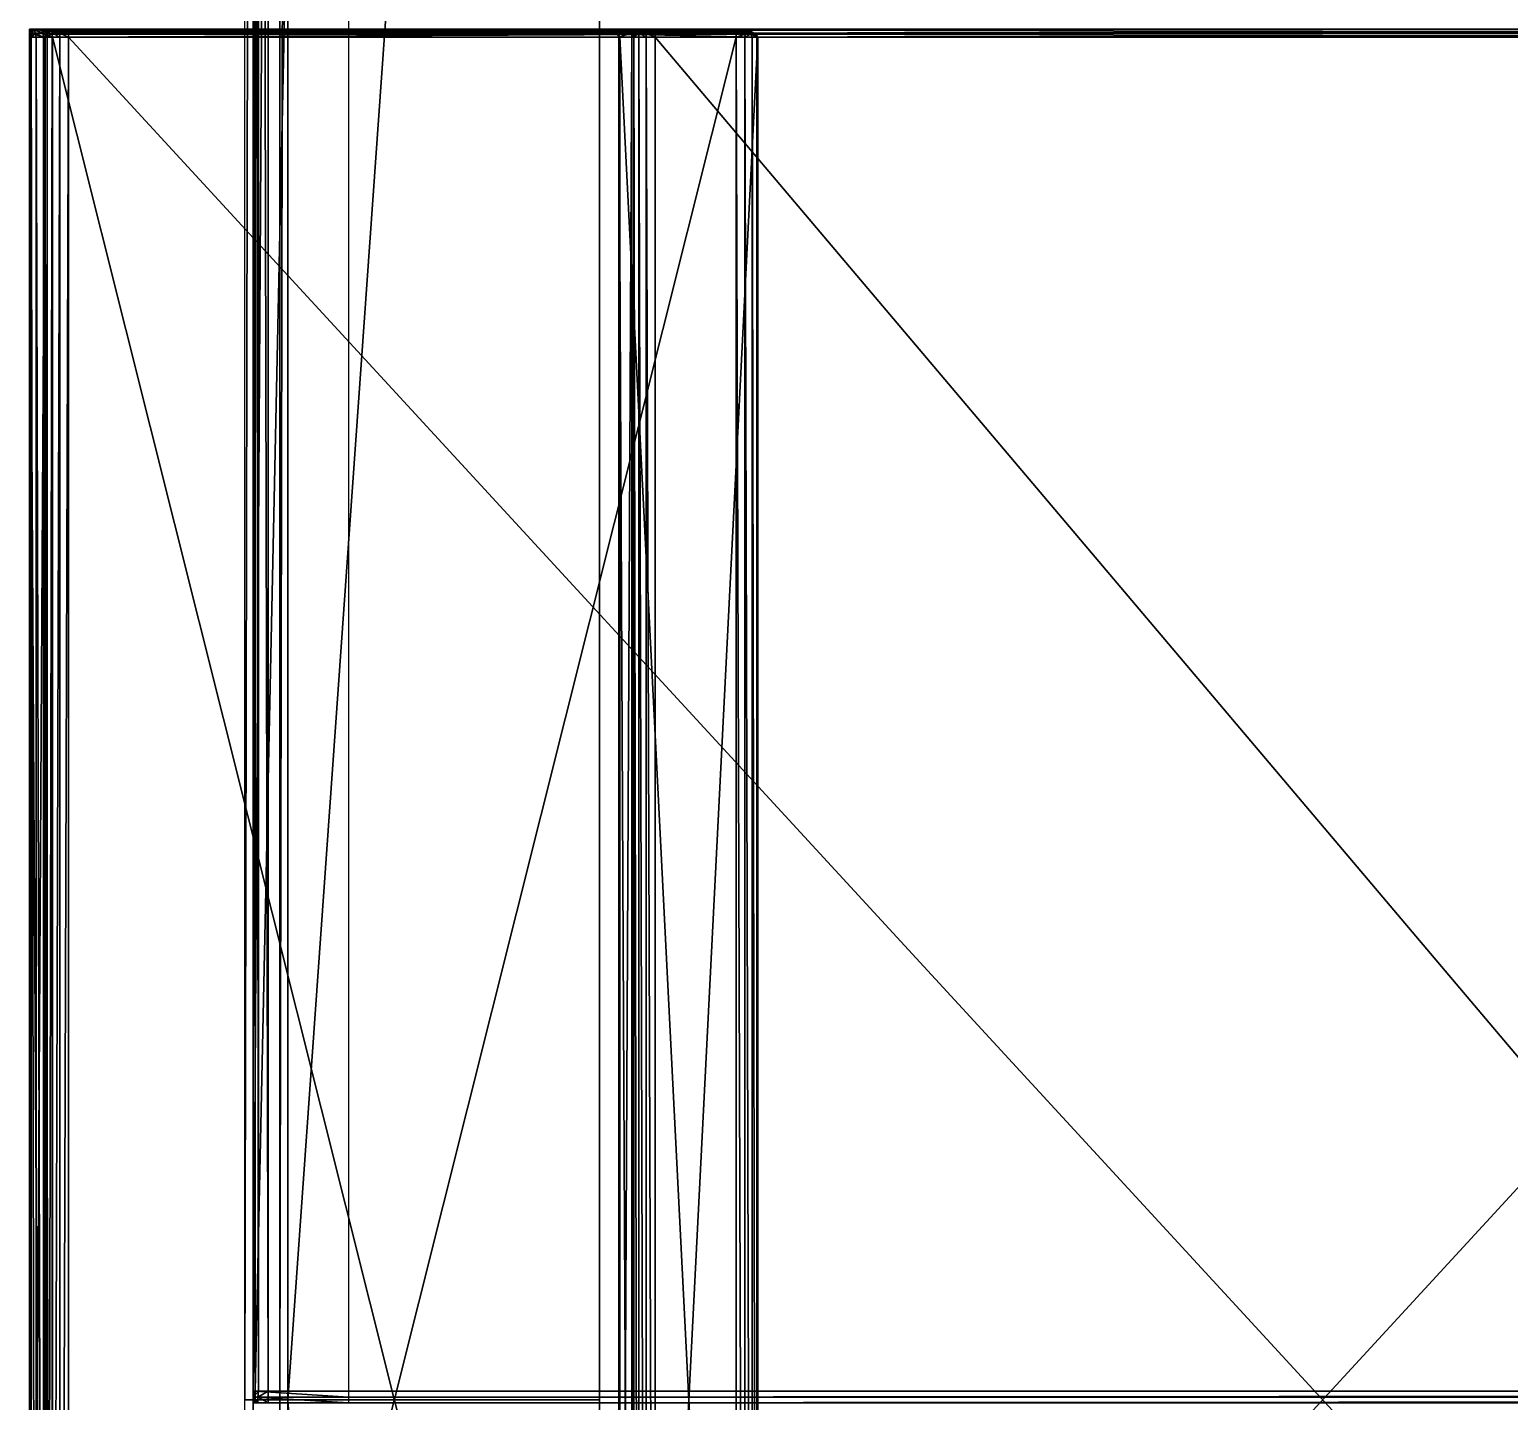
# Model space of a CAD drawing. Extents: x -683 to 86, y -225 to -3.
# Drawn here: x -505.29 to -471.19, y -114.2 to -82.57 of the extents above; entities that cross this region are included whole.
import ezdxf

# ---------------------------------------------------------------- set-up
doc = ezdxf.new("R2010")
doc.units = 0
doc.header["$MEASUREMENT"] = 0
doc.layers.get('0').update_dxf_attribs({"linetype": 'CONTINUOUS'})

msp = doc.modelspace()

# ---------------------------------------------------------------- linework, layer by layer
for points in [[(-500.143, -14.291, 97.08), (-500.332, -114.17, 98.553), (-500.332, -12.72, 98.553)], [(-500.14, -113.967, 98.476), (-500.138, -12.929, 98.477), (-500.093, -12.923, 98.379)], [(-500.14, -113.967, 98.476), (-500.093, -12.923, 98.379), (-500.093, -113.967, 98.379)], [(-500.022, -113.967, 98.567), (-500.138, -12.929, 98.477), (-500.14, -113.967, 98.476)], [(-500.022, -113.967, 98.567), (-500.028, -12.945, 98.569), (-500.138, -12.929, 98.477)], [(-500.093, -113.967, 98.379), (-500.093, -12.923, 98.379), (-497.948, -12.923, 96.812)], [(-500.093, -113.967, 98.379), (-497.948, -12.923, 96.812), (-497.948, -113.967, 96.812)], [(-499.793, -113.967, 98.63), (-499.793, -12.966, 98.63), (-500.028, -12.945, 98.569)], [(-499.793, -113.967, 98.63), (-500.028, -12.945, 98.569), (-500.022, -113.967, 98.567)], [(-499.531, -114.17, 92.288), (-499.343, -12.72, 90.815), (-499.343, -114.17, 90.815)], [(-492.161, -114.17, 34.584), (-492.161, -12.72, 34.584), (-492.161, -12.72, 34.584)], [(-492.161, -114.17, 34.584), (-492.161, -12.72, 34.584), (-492.161, -114.17, 34.584)], [(-500.143, -14.291, 97.08), (-500.143, -114.17, 97.08), (-500.332, -114.17, 98.553)], [(-505.295, -82.658, 15.657), (-505.245, -82.658, 15.734), (-505.256, -82.566, 15.741)], [(-505.295, -82.658, 15.657), (-505.256, -82.566, 15.741), (-505.295, -82.566, 15.657)], [(-505.295, -82.658, 15.657), (-505.245, -82.658, 15.734), (-505.256, -82.566, 15.741)], [(-505.295, -82.658, 15.657), (-505.256, -82.566, 15.741), (-505.295, -82.566, 15.657)], [(-505.295, -82.566, 15.657), (-504.933, -82.566, 9.454), (-504.933, -82.658, 9.454)], [(-505.295, -82.566, 15.657), (-504.933, -82.658, 9.454), (-505.295, -82.658, 15.657)], [(-504.933, -82.658, 9.454), (-505.295, -82.658, 15.657), (-505.295, -82.566, 15.657)], [(-504.933, -82.658, 9.454), (-505.295, -82.566, 15.657), (-504.933, -82.566, 9.454)], [(-505.295, -82.751, 15.657), (-505.258, -82.751, 15.723), (-505.245, -82.658, 15.734)], [(-505.295, -82.751, 15.657), (-505.245, -82.658, 15.734), (-505.295, -82.658, 15.657)], [(-505.295, -82.751, 15.657), (-505.258, -82.751, 15.723), (-505.245, -82.658, 15.734)], [(-505.295, -82.751, 15.657), (-505.245, -82.658, 15.734), (-505.295, -82.658, 15.657)], [(-505.295, -82.658, 15.657), (-504.933, -82.658, 9.454), (-504.933, -82.751, 9.454)], [(-505.295, -82.658, 15.657), (-504.933, -82.751, 9.454), (-505.295, -82.751, 15.657)], [(-504.933, -82.751, 9.454), (-505.295, -82.751, 15.657), (-505.295, -82.658, 15.657)], [(-504.933, -82.751, 9.454), (-505.295, -82.658, 15.657), (-504.933, -82.658, 9.454)], [(-505.295, -82.751, 15.657), (-504.933, -82.751, 9.454), (-504.933, -145.589, 9.454)], [(-505.295, -82.751, 15.657), (-505.295, -145.589, 15.657), (-505.258, -145.589, 15.723)], [(-505.295, -82.751, 15.657), (-505.258, -145.589, 15.723), (-505.258, -82.751, 15.723)], [(-505.258, -145.589, 15.723), (-505.258, -82.751, 15.723), (-505.295, -82.751, 15.657)], [(-505.258, -145.589, 15.723), (-505.295, -82.751, 15.657), (-505.295, -145.589, 15.657)], [(-505.258, -82.751, 15.723), (-505.155, -82.661, 15.796), (-505.245, -82.658, 15.734)], [(-505.258, -82.751, 15.723), (-505.155, -82.661, 15.796), (-505.245, -82.658, 15.734)], [(-505.258, -82.751, 15.723), (-505.145, -82.751, 15.779), (-505.155, -82.661, 15.796)], [(-505.258, -82.751, 15.723), (-505.145, -82.751, 15.779), (-505.155, -82.661, 15.796)], [(-505.258, -82.751, 15.723), (-505.258, -145.589, 15.723), (-505.145, -145.589, 15.779)], [(-505.258, -82.751, 15.723), (-505.145, -145.589, 15.779), (-505.145, -82.751, 15.779)], [(-505.145, -145.589, 15.779), (-505.145, -82.751, 15.779), (-505.258, -82.751, 15.723)], [(-505.145, -145.589, 15.779), (-505.258, -82.751, 15.723), (-505.258, -145.589, 15.723)], [(-505.245, -82.658, 15.734), (-505.188, -82.566, 15.83), (-505.256, -82.566, 15.741)], [(-505.245, -82.658, 15.734), (-505.188, -82.566, 15.83), (-505.256, -82.566, 15.741)], [(-505.245, -82.658, 15.734), (-505.155, -82.661, 15.796), (-505.188, -82.566, 15.83)], [(-505.245, -82.658, 15.734), (-505.155, -82.661, 15.796), (-505.188, -82.566, 15.83)], [(-504.983, -82.669, 15.83), (-504.989, -82.602, 15.864), (-505.188, -82.566, 15.83)], [(-504.983, -82.669, 15.83), (-505.188, -82.566, 15.83), (-505.155, -82.661, 15.796)], [(-504.989, -82.566, 15.927), (-505.188, -82.566, 15.83), (-504.989, -82.602, 15.864)], [(-504.983, -82.669, 15.83), (-504.989, -82.602, 15.864), (-505.188, -82.566, 15.83)], [(-504.983, -82.669, 15.83), (-505.188, -82.566, 15.83), (-505.155, -82.661, 15.796)], [(-504.989, -82.566, 15.927), (-505.188, -82.566, 15.83), (-504.989, -82.602, 15.864)], [(-504.973, -82.751, 15.817), (-504.983, -82.669, 15.83), (-505.155, -82.661, 15.796)], [(-504.973, -82.751, 15.817), (-505.155, -82.661, 15.796), (-505.145, -82.751, 15.779)], [(-504.973, -82.751, 15.817), (-504.983, -82.669, 15.83), (-505.155, -82.661, 15.796)], [(-504.973, -82.751, 15.817), (-505.155, -82.661, 15.796), (-505.145, -82.751, 15.779)], [(-505.145, -82.751, 15.779), (-505.145, -145.589, 15.779), (-504.973, -145.589, 15.817)], [(-505.145, -82.751, 15.779), (-504.973, -145.589, 15.817), (-504.973, -82.751, 15.817)], [(-504.973, -145.589, 15.817), (-504.973, -82.751, 15.817), (-505.145, -82.751, 15.779)], [(-504.973, -145.589, 15.817), (-505.145, -82.751, 15.779), (-505.145, -145.589, 15.779)], [(-504.779, -82.566, 16.004), (-504.989, -82.566, 15.927), (-504.776, -82.58, 15.937)], [(-504.776, -82.58, 15.937), (-504.989, -82.566, 15.927), (-504.989, -82.602, 15.864)], [(-504.779, -82.566, 16.004), (-504.989, -82.566, 15.927), (-504.776, -82.58, 15.937)], [(-504.776, -82.58, 15.937), (-504.989, -82.566, 15.927), (-504.989, -82.602, 15.864)], [(-504.776, -82.58, 15.937), (-504.989, -82.602, 15.864), (-504.774, -82.62, 15.881)], [(-504.776, -82.58, 15.937), (-504.989, -82.602, 15.864), (-504.774, -82.62, 15.881)], [(-504.771, -82.68, 15.844), (-504.774, -82.62, 15.881), (-504.989, -82.602, 15.864)], [(-504.771, -82.68, 15.844), (-504.989, -82.602, 15.864), (-504.983, -82.669, 15.83)], [(-504.771, -82.68, 15.844), (-504.774, -82.62, 15.881), (-504.989, -82.602, 15.864)], [(-504.771, -82.68, 15.844), (-504.989, -82.602, 15.864), (-504.983, -82.669, 15.83)], [(-504.768, -82.751, 15.83), (-504.771, -82.68, 15.844), (-504.983, -82.669, 15.83)], [(-504.768, -82.751, 15.83), (-504.983, -82.669, 15.83), (-504.973, -82.751, 15.817)], [(-504.768, -82.751, 15.83), (-504.771, -82.68, 15.844), (-504.983, -82.669, 15.83)], [(-504.768, -82.751, 15.83), (-504.983, -82.669, 15.83), (-504.973, -82.751, 15.817)], [(-504.973, -82.751, 15.817), (-504.973, -145.589, 15.817), (-504.768, -145.589, 15.83)], [(-504.973, -82.751, 15.817), (-504.768, -145.589, 15.83), (-504.768, -82.751, 15.83)], [(-504.768, -145.589, 15.83), (-504.768, -82.751, 15.83), (-504.973, -82.751, 15.817)], [(-504.768, -145.589, 15.83), (-504.973, -82.751, 15.817), (-504.973, -145.589, 15.817)], [(-504.933, -82.658, 9.454), (-504.933, -82.566, 9.454), (-504.885, -82.566, 9.382)], [(-504.933, -82.658, 9.454), (-504.885, -82.566, 9.382), (-504.885, -82.658, 9.382)], [(-504.933, -82.658, 9.454), (-504.933, -82.566, 9.454), (-504.885, -82.566, 9.382)], [(-504.933, -82.658, 9.454), (-504.885, -82.566, 9.382), (-504.885, -82.658, 9.382)], [(-504.933, -82.751, 9.454), (-504.933, -82.658, 9.454), (-504.885, -82.658, 9.382)], [(-504.933, -82.751, 9.454), (-504.885, -82.658, 9.382), (-504.889, -82.751, 9.385)], [(-504.933, -82.751, 9.454), (-504.933, -82.658, 9.454), (-504.885, -82.658, 9.382)], [(-504.933, -82.751, 9.454), (-504.885, -82.658, 9.382), (-504.889, -82.751, 9.385)], [(-504.933, -145.589, 9.454), (-504.933, -82.751, 9.454), (-504.889, -82.751, 9.385)], [(-504.933, -145.589, 9.454), (-504.889, -82.751, 9.385), (-504.889, -145.589, 9.385)], [(-504.889, -82.751, 9.385), (-504.889, -145.589, 9.385), (-504.933, -145.589, 9.454)], [(-504.889, -82.751, 9.385), (-504.933, -145.589, 9.454), (-504.933, -82.751, 9.454)], [(-504.889, -82.751, 9.385), (-504.885, -82.658, 9.382), (-504.772, -82.658, 9.322)], [(-504.889, -82.751, 9.385), (-504.772, -82.658, 9.322), (-504.772, -82.751, 9.322)], [(-504.889, -82.751, 9.385), (-504.885, -82.658, 9.382), (-504.772, -82.658, 9.322)], [(-504.889, -82.751, 9.385), (-504.772, -82.658, 9.322), (-504.772, -82.751, 9.322)], [(-504.889, -145.589, 9.385), (-504.889, -82.751, 9.385), (-504.772, -82.751, 9.322)], [(-504.889, -145.589, 9.385), (-504.772, -82.751, 9.322), (-504.772, -145.589, 9.322)], [(-504.772, -82.751, 9.322), (-504.772, -145.589, 9.322), (-504.889, -145.589, 9.385)], [(-504.772, -82.751, 9.322), (-504.889, -145.589, 9.385), (-504.889, -82.751, 9.385)], [(-504.885, -82.658, 9.382), (-504.885, -82.566, 9.382), (-504.772, -82.566, 9.322)], [(-504.885, -82.658, 9.382), (-504.772, -82.566, 9.322), (-504.772, -82.658, 9.322)], [(-504.885, -82.658, 9.382), (-504.885, -82.566, 9.382), (-504.772, -82.566, 9.322)], [(-504.885, -82.658, 9.382), (-504.772, -82.566, 9.322), (-504.772, -82.658, 9.322)], [(-489.047, -82.566, 16.004), (-504.779, -82.566, 16.004), (-504.776, -82.58, 15.937)], [(-504.776, -82.58, 15.937), (-489.047, -82.566, 16.004), (-504.779, -82.566, 16.004)], [(-489.047, -82.566, 16.004), (-504.776, -82.58, 15.937), (-489.033, -82.58, 15.938)], [(-504.776, -82.58, 15.937), (-489.033, -82.58, 15.938), (-489.047, -82.566, 16.004)], [(-489.033, -82.58, 15.938), (-504.776, -82.58, 15.937), (-504.774, -82.62, 15.881)], [(-504.774, -82.62, 15.881), (-489.033, -82.58, 15.938), (-504.776, -82.58, 15.937)], [(-489.033, -82.58, 15.938), (-504.774, -82.62, 15.881), (-489.021, -82.62, 15.881)], [(-504.774, -82.62, 15.881), (-489.021, -82.62, 15.881), (-489.033, -82.58, 15.938)], [(-489.021, -82.62, 15.881), (-504.774, -82.62, 15.881), (-504.771, -82.68, 15.844)], [(-504.771, -82.68, 15.844), (-489.021, -82.62, 15.881), (-504.774, -82.62, 15.881)], [(-504.608, -82.658, 9.275), (-504.772, -82.658, 9.322), (-504.772, -82.566, 9.322)], [(-504.608, -82.658, 9.275), (-504.772, -82.566, 9.322), (-504.608, -82.566, 9.275)], [(-504.608, -82.658, 9.275), (-504.772, -82.658, 9.322), (-504.772, -82.566, 9.322)], [(-504.608, -82.658, 9.275), (-504.772, -82.566, 9.322), (-504.608, -82.566, 9.275)], [(-504.599, -82.751, 9.273), (-504.772, -82.751, 9.322), (-504.772, -82.658, 9.322)], [(-504.599, -82.751, 9.273), (-504.772, -82.658, 9.322), (-504.608, -82.658, 9.275)], [(-504.599, -82.751, 9.273), (-504.772, -82.751, 9.322), (-504.772, -82.658, 9.322)], [(-504.599, -82.751, 9.273), (-504.772, -82.658, 9.322), (-504.608, -82.658, 9.275)], [(-504.772, -145.589, 9.322), (-504.772, -82.751, 9.322), (-504.599, -82.751, 9.273)], [(-504.772, -145.589, 9.322), (-504.599, -82.751, 9.273), (-504.599, -145.589, 9.273)], [(-504.599, -82.751, 9.273), (-504.599, -145.589, 9.273), (-504.772, -145.589, 9.322)], [(-504.599, -82.751, 9.273), (-504.772, -145.589, 9.322), (-504.772, -82.751, 9.322)], [(-489.021, -82.62, 15.881), (-504.771, -82.68, 15.844), (-489.013, -82.68, 15.844)], [(-504.771, -82.68, 15.844), (-489.013, -82.68, 15.844), (-489.021, -82.62, 15.881)], [(-489.013, -82.68, 15.844), (-504.771, -82.68, 15.844), (-504.768, -82.751, 15.83)], [(-504.768, -82.751, 15.83), (-489.013, -82.68, 15.844), (-504.771, -82.68, 15.844)], [(-489.013, -82.68, 15.844), (-504.768, -82.751, 15.83), (-489.01, -82.751, 15.83)], [(-504.768, -82.751, 15.83), (-489.01, -82.751, 15.83), (-489.013, -82.68, 15.844)], [(-504.768, -82.751, 15.83), (-504.768, -145.589, 15.83), (-489.01, -145.589, 15.83)], [(-504.768, -82.751, 15.83), (-489.01, -145.589, 15.83), (-489.01, -82.751, 15.83)], [(-504.396, -82.658, 9.247), (-504.608, -82.658, 9.275), (-504.608, -82.566, 9.275)], [(-504.396, -82.658, 9.247), (-504.608, -82.566, 9.275), (-504.396, -82.566, 9.247)], [(-504.396, -82.658, 9.247), (-504.608, -82.658, 9.275), (-504.608, -82.566, 9.275)], [(-504.396, -82.658, 9.247), (-504.608, -82.566, 9.275), (-504.396, -82.566, 9.247)], [(-504.396, -82.751, 9.247), (-504.599, -82.751, 9.273), (-504.608, -82.658, 9.275)], [(-504.396, -82.751, 9.247), (-504.608, -82.658, 9.275), (-504.396, -82.658, 9.247)], [(-504.396, -82.751, 9.247), (-504.599, -82.751, 9.273), (-504.608, -82.658, 9.275)], [(-504.396, -82.751, 9.247), (-504.608, -82.658, 9.275), (-504.396, -82.658, 9.247)], [(-504.599, -145.589, 9.273), (-504.599, -82.751, 9.273), (-504.396, -82.751, 9.247)], [(-504.599, -145.589, 9.273), (-504.396, -82.751, 9.247), (-504.396, -145.589, 9.247)], [(-504.396, -82.751, 9.247), (-504.396, -145.589, 9.247), (-504.599, -145.589, 9.273)], [(-504.396, -82.751, 9.247), (-504.599, -145.589, 9.273), (-504.599, -82.751, 9.273)], [(-504.396, -82.566, 9.247), (-446.588, -82.566, 5.55), (-446.588, -82.658, 5.55)], [(-504.396, -82.566, 9.247), (-446.588, -82.658, 5.55), (-504.396, -82.658, 9.247)], [(-446.588, -82.658, 5.55), (-504.396, -82.658, 9.247), (-504.396, -82.566, 9.247)], [(-446.588, -82.658, 5.55), (-504.396, -82.566, 9.247), (-446.588, -82.566, 5.55)], [(-504.396, -82.658, 9.247), (-446.588, -82.658, 5.55), (-446.588, -82.751, 5.55)], [(-504.396, -82.658, 9.247), (-446.588, -82.751, 5.55), (-504.396, -82.751, 9.247)], [(-446.588, -82.751, 5.55), (-504.396, -82.751, 9.247), (-504.396, -82.658, 9.247)], [(-446.588, -82.751, 5.55), (-504.396, -82.658, 9.247), (-446.588, -82.658, 5.55)], [(-504.396, -82.751, 9.247), (-446.588, -82.751, 5.55), (-446.588, -145.589, 5.55)], [(-504.396, -82.751, 9.247), (-446.588, -145.589, 5.55), (-504.396, -145.589, 9.247)], [(-504.396, -145.589, 9.247), (-504.396, -82.751, 9.247), (-446.588, -82.751, 5.55)], [(-504.396, -145.589, 9.247), (-446.588, -82.751, 5.55), (-446.588, -145.589, 5.55)], [(-492.228, -82.566, 31.402), (-492.023, -82.58, 31.402), (-492.022, -82.566, 31.478)], [(-492.228, -82.566, 31.402), (-492.023, -82.58, 31.402), (-492.022, -82.566, 31.478)], [(-488.841, -82.58, 16.004), (-492.023, -82.58, 31.402), (-492.228, -82.566, 31.402)], [(-488.841, -82.58, 16.004), (-492.228, -82.566, 31.402), (-489.047, -82.566, 16.004)], [(-488.841, -82.58, 16.004), (-492.023, -82.58, 31.402), (-492.228, -82.566, 31.402)], [(-488.841, -82.58, 16.004), (-492.228, -82.566, 31.402), (-489.047, -82.566, 16.004)], [(-492.023, -82.58, 31.402), (-491.851, -82.602, 31.483), (-492.022, -82.566, 31.478)], [(-492.023, -82.58, 31.402), (-491.851, -82.602, 31.483), (-492.022, -82.566, 31.478)], [(-492.023, -82.58, 31.402), (-491.848, -82.62, 31.401), (-491.851, -82.602, 31.483)], [(-492.023, -82.58, 31.402), (-491.848, -82.62, 31.401), (-491.851, -82.602, 31.483)], [(-488.667, -82.62, 16.004), (-491.848, -82.62, 31.401), (-492.023, -82.58, 31.402)], [(-488.667, -82.62, 16.004), (-492.023, -82.58, 31.402), (-488.841, -82.58, 16.004)], [(-488.667, -82.62, 16.004), (-491.848, -82.62, 31.401), (-492.023, -82.58, 31.402)], [(-488.667, -82.62, 16.004), (-492.023, -82.58, 31.402), (-488.841, -82.58, 16.004)], [(-492.022, -82.566, 31.478), (-491.851, -82.602, 31.483), (-491.831, -82.566, 31.571)], [(-492.022, -82.566, 31.478), (-491.851, -82.602, 31.483), (-491.831, -82.566, 31.571)], [(-491.757, -82.669, 31.484), (-491.831, -82.566, 31.571), (-491.851, -82.602, 31.483)], [(-491.757, -82.669, 31.484), (-491.831, -82.566, 31.571), (-491.851, -82.602, 31.483)], [(-491.731, -82.68, 31.399), (-491.757, -82.669, 31.484), (-491.851, -82.602, 31.483)], [(-491.731, -82.68, 31.399), (-491.851, -82.602, 31.483), (-491.848, -82.62, 31.401)], [(-491.731, -82.68, 31.399), (-491.757, -82.669, 31.484), (-491.851, -82.602, 31.483)], [(-491.731, -82.68, 31.399), (-491.851, -82.602, 31.483), (-491.848, -82.62, 31.401)], [(-488.55, -82.68, 16.004), (-491.731, -82.68, 31.399), (-491.848, -82.62, 31.401)], [(-488.55, -82.68, 16.004), (-491.848, -82.62, 31.401), (-488.667, -82.62, 16.004)], [(-488.55, -82.68, 16.004), (-491.731, -82.68, 31.399), (-491.848, -82.62, 31.401)], [(-488.55, -82.68, 16.004), (-491.848, -82.62, 31.401), (-488.667, -82.62, 16.004)], [(-491.757, -82.669, 31.484), (-491.755, -82.661, 31.57), (-491.831, -82.566, 31.571)], [(-491.738, -82.658, 31.656), (-491.758, -82.566, 31.658), (-491.831, -82.566, 31.571)], [(-491.738, -82.658, 31.656), (-491.831, -82.566, 31.571), (-491.755, -82.661, 31.57)], [(-491.757, -82.669, 31.484), (-491.755, -82.661, 31.57), (-491.831, -82.566, 31.571)], [(-491.738, -82.658, 31.656), (-491.758, -82.566, 31.658), (-491.831, -82.566, 31.571)], [(-491.738, -82.658, 31.656), (-491.831, -82.566, 31.571), (-491.755, -82.661, 31.57)], [(-491.712, -82.658, 31.742), (-491.712, -82.566, 31.742), (-491.758, -82.566, 31.658)], [(-491.712, -82.658, 31.742), (-491.758, -82.566, 31.658), (-491.738, -82.658, 31.656)], [(-491.712, -82.658, 31.742), (-491.712, -82.566, 31.742), (-491.758, -82.566, 31.658)], [(-491.712, -82.658, 31.742), (-491.758, -82.566, 31.658), (-491.738, -82.658, 31.656)], [(-491.702, -82.751, 31.475), (-491.755, -82.661, 31.57), (-491.757, -82.669, 31.484)], [(-491.702, -82.751, 31.475), (-491.755, -82.661, 31.57), (-491.757, -82.669, 31.484)], [(-491.689, -82.751, 31.395), (-491.702, -82.751, 31.475), (-491.757, -82.669, 31.484)], [(-491.689, -82.751, 31.395), (-491.757, -82.669, 31.484), (-491.731, -82.68, 31.399)], [(-491.689, -82.751, 31.395), (-491.702, -82.751, 31.475), (-491.757, -82.669, 31.484)], [(-491.689, -82.751, 31.395), (-491.757, -82.669, 31.484), (-491.731, -82.68, 31.399)], [(-491.714, -82.751, 31.663), (-491.738, -82.658, 31.656), (-491.755, -82.661, 31.57)], [(-491.714, -82.751, 31.663), (-491.738, -82.658, 31.656), (-491.755, -82.661, 31.57)], [(-491.702, -82.751, 31.475), (-491.711, -82.751, 31.569), (-491.755, -82.661, 31.57)], [(-491.714, -82.751, 31.663), (-491.755, -82.661, 31.57), (-491.711, -82.751, 31.569)], [(-491.702, -82.751, 31.475), (-491.711, -82.751, 31.569), (-491.755, -82.661, 31.57)], [(-491.714, -82.751, 31.663), (-491.755, -82.661, 31.57), (-491.711, -82.751, 31.569)], [(-491.712, -82.751, 31.742), (-491.712, -82.658, 31.742), (-491.738, -82.658, 31.656)], [(-491.712, -82.751, 31.742), (-491.738, -82.658, 31.656), (-491.714, -82.751, 31.663)], [(-491.712, -82.751, 31.742), (-491.712, -82.658, 31.742), (-491.738, -82.658, 31.656)], [(-491.712, -82.751, 31.742), (-491.738, -82.658, 31.656), (-491.714, -82.751, 31.663)], [(-488.509, -82.751, 16.004), (-491.689, -82.751, 31.395), (-491.731, -82.68, 31.399)], [(-488.509, -82.751, 16.004), (-491.731, -82.68, 31.399), (-488.55, -82.68, 16.004)], [(-488.509, -82.751, 16.004), (-491.689, -82.751, 31.395), (-491.731, -82.68, 31.399)], [(-488.509, -82.751, 16.004), (-491.731, -82.68, 31.399), (-488.55, -82.68, 16.004)], [(-491.712, -145.589, 31.742), (-491.712, -82.751, 31.742), (-491.714, -82.751, 31.663)], [(-491.712, -145.589, 31.742), (-491.714, -82.751, 31.663), (-491.714, -145.589, 31.663)], [(-491.714, -145.589, 31.663), (-491.714, -82.751, 31.663), (-491.711, -82.751, 31.569)], [(-491.714, -145.589, 31.663), (-491.711, -82.751, 31.569), (-491.711, -145.589, 31.569)], [(-491.711, -82.751, 31.569), (-491.711, -145.589, 31.569), (-491.714, -145.589, 31.663)], [(-491.711, -82.751, 31.569), (-491.714, -145.589, 31.663), (-491.714, -82.751, 31.663)], [(-491.714, -82.751, 31.663), (-491.714, -145.589, 31.663), (-491.712, -145.589, 31.742)], [(-491.714, -82.751, 31.663), (-491.712, -145.589, 31.742), (-491.712, -82.751, 31.742)], [(-491.416, -82.566, 35.723), (-491.712, -82.566, 31.742), (-491.712, -82.658, 31.742)], [(-491.416, -82.566, 35.723), (-491.712, -82.658, 31.742), (-491.416, -82.658, 35.723)], [(-491.712, -82.658, 31.742), (-491.416, -82.658, 35.723), (-491.416, -82.566, 35.723)], [(-491.712, -82.658, 31.742), (-491.416, -82.566, 35.723), (-491.712, -82.566, 31.742)], [(-491.416, -82.658, 35.723), (-491.712, -82.658, 31.742), (-491.712, -82.751, 31.742)], [(-491.416, -82.658, 35.723), (-491.712, -82.751, 31.742), (-491.416, -82.751, 35.723)], [(-491.712, -82.751, 31.742), (-491.416, -82.751, 35.723), (-491.416, -82.658, 35.723)], [(-491.712, -82.751, 31.742), (-491.416, -82.658, 35.723), (-491.712, -82.658, 31.742)], [(-491.416, -82.751, 35.723), (-491.712, -82.751, 31.742), (-491.712, -145.589, 31.742)], [(-491.416, -82.751, 35.723), (-491.712, -145.589, 31.742), (-491.416, -145.589, 35.723)], [(-491.711, -145.589, 31.569), (-491.711, -82.751, 31.569), (-491.702, -82.751, 31.475)], [(-491.711, -145.589, 31.569), (-491.702, -82.751, 31.475), (-491.702, -145.589, 31.475)], [(-491.702, -82.751, 31.475), (-491.702, -145.589, 31.475), (-491.711, -145.589, 31.569)], [(-491.702, -82.751, 31.475), (-491.711, -145.589, 31.569), (-491.711, -82.751, 31.569)], [(-491.702, -145.589, 31.475), (-491.702, -82.751, 31.475), (-491.689, -82.751, 31.395)], [(-491.702, -145.589, 31.475), (-491.689, -82.751, 31.395), (-491.689, -145.589, 31.395)], [(-491.689, -82.751, 31.395), (-491.689, -145.589, 31.395), (-491.702, -145.589, 31.475)], [(-491.689, -82.751, 31.395), (-491.702, -145.589, 31.475), (-491.702, -82.751, 31.475)], [(-491.689, -145.589, 31.395), (-491.689, -82.751, 31.395), (-488.509, -82.751, 16.004)], [(-491.689, -145.589, 31.395), (-488.509, -82.751, 16.004), (-488.509, -145.589, 16.004)], [(-491.416, -82.658, 35.723), (-491.367, -82.658, 35.789), (-491.367, -82.566, 35.789)], [(-491.416, -82.658, 35.723), (-491.367, -82.566, 35.789), (-491.416, -82.566, 35.723)], [(-491.416, -82.658, 35.723), (-491.367, -82.658, 35.789), (-491.367, -82.566, 35.789)], [(-491.416, -82.658, 35.723), (-491.367, -82.566, 35.789), (-491.416, -82.566, 35.723)], [(-491.416, -82.751, 35.723), (-491.371, -82.751, 35.787), (-491.367, -82.658, 35.789)], [(-491.416, -82.751, 35.723), (-491.367, -82.658, 35.789), (-491.416, -82.658, 35.723)], [(-491.416, -82.751, 35.723), (-491.371, -82.751, 35.787), (-491.367, -82.658, 35.789)], [(-491.416, -82.751, 35.723), (-491.367, -82.658, 35.789), (-491.416, -82.658, 35.723)], [(-491.416, -82.751, 35.723), (-491.416, -145.589, 35.723), (-491.371, -145.589, 35.787)], [(-491.416, -82.751, 35.723), (-491.371, -145.589, 35.787), (-491.371, -82.751, 35.787)], [(-491.371, -145.589, 35.787), (-491.371, -82.751, 35.787), (-491.416, -82.751, 35.723)], [(-491.371, -145.589, 35.787), (-491.416, -82.751, 35.723), (-491.416, -145.589, 35.723)], [(-491.371, -82.751, 35.787), (-491.254, -82.751, 35.835), (-491.254, -82.658, 35.835)], [(-491.371, -82.751, 35.787), (-491.254, -82.658, 35.835), (-491.367, -82.658, 35.789)], [(-491.371, -82.751, 35.787), (-491.254, -82.751, 35.835), (-491.254, -82.658, 35.835)], [(-491.371, -82.751, 35.787), (-491.254, -82.658, 35.835), (-491.367, -82.658, 35.789)], [(-491.371, -82.751, 35.787), (-491.371, -145.589, 35.787), (-491.254, -145.589, 35.835)], [(-491.371, -82.751, 35.787), (-491.254, -145.589, 35.835), (-491.254, -82.751, 35.835)], [(-491.254, -145.589, 35.835), (-491.254, -82.751, 35.835), (-491.371, -82.751, 35.787)], [(-491.254, -145.589, 35.835), (-491.371, -82.751, 35.787), (-491.371, -145.589, 35.787)], [(-491.367, -82.658, 35.789), (-491.254, -82.658, 35.835), (-491.254, -82.566, 35.835)], [(-491.367, -82.658, 35.789), (-491.254, -82.566, 35.835), (-491.367, -82.566, 35.789)], [(-491.367, -82.658, 35.789), (-491.254, -82.658, 35.835), (-491.254, -82.566, 35.835)], [(-491.367, -82.658, 35.789), (-491.254, -82.566, 35.835), (-491.367, -82.566, 35.789)], [(-491.091, -82.658, 35.859), (-491.091, -82.566, 35.859), (-491.254, -82.566, 35.835)], [(-491.091, -82.658, 35.859), (-491.254, -82.566, 35.835), (-491.254, -82.658, 35.835)], [(-491.091, -82.658, 35.859), (-491.091, -82.566, 35.859), (-491.254, -82.566, 35.835)], [(-491.091, -82.658, 35.859), (-491.254, -82.566, 35.835), (-491.254, -82.658, 35.835)], [(-491.081, -82.751, 35.86), (-491.091, -82.658, 35.859), (-491.254, -82.658, 35.835)], [(-491.081, -82.751, 35.86), (-491.254, -82.658, 35.835), (-491.254, -82.751, 35.835)], [(-491.081, -82.751, 35.86), (-491.091, -82.658, 35.859), (-491.254, -82.658, 35.835)], [(-491.081, -82.751, 35.86), (-491.254, -82.658, 35.835), (-491.254, -82.751, 35.835)], [(-491.254, -82.751, 35.835), (-491.254, -145.589, 35.835), (-491.081, -145.589, 35.86)], [(-491.254, -82.751, 35.835), (-491.081, -145.589, 35.86), (-491.081, -82.751, 35.86)], [(-491.081, -145.589, 35.86), (-491.081, -82.751, 35.86), (-491.254, -82.751, 35.835)], [(-491.081, -145.589, 35.86), (-491.254, -82.751, 35.835), (-491.254, -145.589, 35.835)], [(-490.88, -82.658, 35.858), (-490.88, -82.566, 35.858), (-491.091, -82.566, 35.859)], [(-490.88, -82.658, 35.858), (-491.091, -82.566, 35.859), (-491.091, -82.658, 35.859)], [(-490.88, -82.658, 35.858), (-490.88, -82.566, 35.858), (-491.091, -82.566, 35.859)], [(-490.88, -82.658, 35.858), (-491.091, -82.566, 35.859), (-491.091, -82.658, 35.859)], [(-490.88, -82.751, 35.858), (-490.88, -82.658, 35.858), (-491.091, -82.658, 35.859)], [(-490.88, -82.751, 35.858), (-491.091, -82.658, 35.859), (-491.081, -82.751, 35.86)], [(-490.88, -82.751, 35.858), (-490.88, -82.658, 35.858), (-491.091, -82.658, 35.859)], [(-490.88, -82.751, 35.858), (-491.091, -82.658, 35.859), (-491.081, -82.751, 35.86)], [(-491.081, -82.751, 35.86), (-491.081, -145.589, 35.86), (-490.88, -145.589, 35.858)], [(-491.081, -82.751, 35.86), (-490.88, -145.589, 35.858), (-490.88, -82.751, 35.858)], [(-490.88, -145.589, 35.858), (-490.88, -82.751, 35.858), (-491.081, -82.751, 35.86)], [(-490.88, -145.589, 35.858), (-491.081, -82.751, 35.86), (-491.081, -145.589, 35.86)], [(-437.728, -82.566, 31.908), (-490.88, -82.566, 35.858), (-490.88, -82.658, 35.858)], [(-437.728, -82.566, 31.908), (-490.88, -82.658, 35.858), (-437.728, -82.658, 31.908)], [(-490.88, -82.658, 35.858), (-437.728, -82.658, 31.908), (-437.728, -82.566, 31.908)], [(-490.88, -82.658, 35.858), (-437.728, -82.566, 31.908), (-490.88, -82.566, 35.858)], [(-437.728, -82.658, 31.908), (-490.88, -82.658, 35.858), (-490.88, -82.751, 35.858)], [(-437.728, -82.658, 31.908), (-490.88, -82.751, 35.858), (-437.728, -82.751, 31.908)], [(-490.88, -82.751, 35.858), (-437.728, -82.751, 31.908), (-437.728, -82.658, 31.908)], [(-490.88, -82.751, 35.858), (-437.728, -82.658, 31.908), (-490.88, -82.658, 35.858)], [(-437.728, -82.751, 31.908), (-490.88, -82.751, 35.858), (-490.88, -145.589, 35.858)], [(-437.728, -82.751, 31.908), (-490.88, -145.589, 35.858), (-437.728, -145.589, 31.908)], [(-437.728, -145.589, 31.908), (-437.728, -82.751, 31.908), (-490.88, -82.751, 35.858)], [(-437.728, -145.589, 31.908), (-490.88, -82.751, 35.858), (-490.88, -145.589, 35.858)], [(-489.047, -82.566, 16.004), (-489.033, -82.58, 15.938), (-488.822, -82.597, 15.936)], [(-489.047, -82.566, 16.004), (-488.822, -82.597, 15.936), (-488.841, -82.58, 16.004)], [(-489.047, -82.566, 16.004), (-489.033, -82.58, 15.938), (-488.822, -82.597, 15.936)], [(-489.047, -82.566, 16.004), (-488.822, -82.597, 15.936), (-488.841, -82.58, 16.004)], [(-489.033, -82.58, 15.938), (-489.021, -82.62, 15.881), (-488.823, -82.629, 15.89)], [(-489.033, -82.58, 15.938), (-488.823, -82.629, 15.89), (-488.822, -82.597, 15.936)], [(-489.033, -82.58, 15.938), (-489.021, -82.62, 15.881), (-488.823, -82.629, 15.89)], [(-489.033, -82.58, 15.938), (-488.823, -82.629, 15.89), (-488.822, -82.597, 15.936)], [(-489.013, -82.68, 15.844), (-488.823, -82.629, 15.89), (-489.021, -82.62, 15.881)], [(-489.013, -82.68, 15.844), (-488.823, -82.629, 15.89), (-489.021, -82.62, 15.881)], [(-489.013, -82.68, 15.844), (-488.805, -82.678, 15.859), (-488.823, -82.629, 15.89)], [(-489.013, -82.68, 15.844), (-488.805, -82.678, 15.859), (-488.823, -82.629, 15.89)], [(-489.01, -82.751, 15.83), (-488.805, -82.678, 15.859), (-489.013, -82.68, 15.844)], [(-489.01, -82.751, 15.83), (-488.805, -82.678, 15.859), (-489.013, -82.68, 15.844)], [(-489.01, -82.751, 15.83), (-488.807, -82.751, 15.843), (-488.805, -82.678, 15.859)], [(-489.01, -82.751, 15.83), (-488.807, -82.751, 15.843), (-488.805, -82.678, 15.859)], [(-489.01, -82.751, 15.83), (-489.01, -145.589, 15.83), (-488.807, -145.589, 15.843)], [(-489.01, -82.751, 15.83), (-488.807, -145.589, 15.843), (-488.807, -82.751, 15.843)], [(-488.807, -145.589, 15.843), (-488.807, -82.751, 15.843), (-489.01, -82.751, 15.83)], [(-488.807, -145.589, 15.843), (-489.01, -82.751, 15.83), (-489.01, -145.589, 15.83)], [(-488.841, -82.58, 16.004), (-488.822, -82.597, 15.936), (-488.68, -82.629, 15.939)], [(-488.841, -82.58, 16.004), (-488.68, -82.629, 15.939), (-488.667, -82.62, 16.004)], [(-488.841, -82.58, 16.004), (-488.822, -82.597, 15.936), (-488.68, -82.629, 15.939)], [(-488.841, -82.58, 16.004), (-488.68, -82.629, 15.939), (-488.667, -82.62, 16.004)], [(-488.822, -82.597, 15.936), (-488.823, -82.629, 15.89), (-488.715, -82.644, 15.904)], [(-488.822, -82.597, 15.936), (-488.823, -82.629, 15.89), (-488.715, -82.644, 15.904)], [(-488.805, -82.678, 15.859), (-488.715, -82.644, 15.904), (-488.823, -82.629, 15.89)], [(-488.805, -82.678, 15.859), (-488.715, -82.644, 15.904), (-488.823, -82.629, 15.89)], [(-488.822, -82.597, 15.936), (-488.715, -82.644, 15.904), (-488.68, -82.629, 15.939)], [(-488.822, -82.597, 15.936), (-488.715, -82.644, 15.904), (-488.68, -82.629, 15.939)], [(-488.807, -82.751, 15.843), (-488.67, -82.682, 15.89), (-488.805, -82.678, 15.859)], [(-488.807, -82.751, 15.843), (-488.67, -82.682, 15.89), (-488.805, -82.678, 15.859)], [(-488.807, -82.751, 15.843), (-488.64, -82.751, 15.881), (-488.67, -82.682, 15.89)], [(-488.807, -82.751, 15.843), (-488.64, -82.751, 15.881), (-488.67, -82.682, 15.89)], [(-488.807, -82.751, 15.843), (-488.807, -145.589, 15.843), (-488.64, -145.589, 15.881)], [(-488.807, -82.751, 15.843), (-488.64, -145.589, 15.881), (-488.64, -82.751, 15.881)], [(-488.64, -145.589, 15.881), (-488.64, -82.751, 15.881), (-488.807, -82.751, 15.843)], [(-488.64, -145.589, 15.881), (-488.807, -82.751, 15.843), (-488.807, -145.589, 15.843)], [(-488.805, -82.678, 15.859), (-488.67, -82.682, 15.89), (-488.715, -82.644, 15.904)], [(-488.805, -82.678, 15.859), (-488.67, -82.682, 15.89), (-488.715, -82.644, 15.904)], [(-488.585, -82.678, 15.936), (-488.68, -82.629, 15.939), (-488.715, -82.644, 15.904)], [(-488.585, -82.678, 15.936), (-488.68, -82.629, 15.939), (-488.715, -82.644, 15.904)], [(-488.585, -82.678, 15.936), (-488.715, -82.644, 15.904), (-488.67, -82.682, 15.89)], [(-488.585, -82.678, 15.936), (-488.715, -82.644, 15.904), (-488.67, -82.682, 15.89)], [(-488.55, -82.68, 16.004), (-488.667, -82.62, 16.004), (-488.68, -82.629, 15.939)], [(-488.55, -82.68, 16.004), (-488.667, -82.62, 16.004), (-488.68, -82.629, 15.939)], [(-488.55, -82.68, 16.004), (-488.68, -82.629, 15.939), (-488.585, -82.678, 15.936)], [(-488.55, -82.68, 16.004), (-488.68, -82.629, 15.939), (-488.585, -82.678, 15.936)], [(-488.536, -82.751, 15.937), (-488.585, -82.678, 15.936), (-488.67, -82.682, 15.89)], [(-488.536, -82.751, 15.937), (-488.585, -82.678, 15.936), (-488.67, -82.682, 15.89)], [(-488.536, -82.751, 15.937), (-488.67, -82.682, 15.89), (-488.64, -82.751, 15.881)], [(-488.536, -82.751, 15.937), (-488.67, -82.682, 15.89), (-488.64, -82.751, 15.881)], [(-488.64, -82.751, 15.881), (-488.64, -145.589, 15.881), (-488.536, -145.589, 15.937)], [(-488.64, -82.751, 15.881), (-488.536, -145.589, 15.937), (-488.536, -82.751, 15.937)], [(-488.536, -145.589, 15.937), (-488.536, -82.751, 15.937), (-488.64, -82.751, 15.881)], [(-488.536, -145.589, 15.937), (-488.64, -82.751, 15.881), (-488.64, -145.589, 15.881)], [(-488.509, -82.751, 16.004), (-488.55, -82.68, 16.004), (-488.585, -82.678, 15.936)], [(-488.509, -82.751, 16.004), (-488.585, -82.678, 15.936), (-488.536, -82.751, 15.937)], [(-488.509, -82.751, 16.004), (-488.55, -82.68, 16.004), (-488.585, -82.678, 15.936)], [(-488.509, -82.751, 16.004), (-488.585, -82.678, 15.936), (-488.536, -82.751, 15.937)], [(-488.536, -82.751, 15.937), (-488.536, -145.589, 15.937), (-488.509, -145.589, 16.004)], [(-488.536, -82.751, 15.937), (-488.509, -145.589, 16.004), (-488.509, -82.751, 16.004)], [(-488.509, -145.589, 16.004), (-488.509, -82.751, 16.004), (-488.536, -82.751, 15.937)], [(-488.509, -145.589, 16.004), (-488.536, -82.751, 15.937), (-488.536, -145.589, 15.937)], [(-500.143, -114.17, 97.08), (-500.332, -215.62, 98.553), (-500.332, -114.17, 98.553)], [(-500.093, -113.967, 98.379), (-500.139, -114.102, 98.48), (-500.14, -113.967, 98.476)], [(-500.022, -113.967, 98.567), (-500.14, -113.967, 98.476), (-500.139, -114.102, 98.48)], [(-500.093, -113.967, 98.379), (-500.093, -114.102, 98.379), (-500.139, -114.102, 98.48)], [(-500.022, -113.967, 98.567), (-500.139, -114.102, 98.48), (-500.037, -114.102, 98.565)], [(-500.093, -114.102, 98.379), (-500.093, -114.238, 98.379), (-500.139, -114.238, 98.48)], [(-500.093, -114.102, 98.379), (-500.139, -114.238, 98.48), (-500.139, -114.102, 98.48)], [(-500.139, -114.102, 98.48), (-500.139, -114.238, 98.48), (-500.037, -114.238, 98.565)], [(-500.139, -114.102, 98.48), (-500.037, -114.238, 98.565), (-500.037, -114.102, 98.565)], [(-500.093, -113.967, 98.379), (-497.948, -113.967, 96.812), (-497.948, -114.102, 96.812)], [(-500.093, -113.967, 98.379), (-497.948, -114.102, 96.812), (-500.093, -114.102, 98.379)], [(-500.093, -114.102, 98.379), (-497.948, -114.102, 96.812), (-497.948, -114.238, 96.812)], [(-500.093, -114.102, 98.379), (-497.948, -114.238, 96.812), (-500.093, -114.238, 98.379)], [(-499.793, -113.967, 98.63), (-500.022, -113.967, 98.567), (-500.037, -114.102, 98.565)], [(-499.793, -113.967, 98.63), (-500.037, -114.102, 98.565), (-499.793, -114.102, 98.63)], [(-499.793, -114.238, 98.63), (-499.793, -114.102, 98.63), (-500.037, -114.102, 98.565)], [(-499.793, -114.238, 98.63), (-500.037, -114.102, 98.565), (-500.037, -114.238, 98.565)], [(-499.793, -114.102, 98.63), (-290.08, -114.102, 128.705), (-290.08, -113.967, 128.705)], [(-499.793, -114.102, 98.63), (-290.08, -113.967, 128.705), (-499.793, -113.967, 98.63)], [(-499.793, -114.238, 98.63), (-290.08, -114.238, 128.705), (-290.08, -114.102, 128.705)], [(-499.793, -114.238, 98.63), (-290.08, -114.102, 128.705), (-499.793, -114.102, 98.63)], [(-499.531, -214.049, 92.288), (-499.343, -114.17, 90.815), (-499.343, -215.62, 90.815)], [(-492.161, -114.17, 34.584), (-492.161, -114.17, 34.584), (-492.161, -215.62, 34.584)]]:
    msp.add_3dface(points)
at = {"color": 254}
for points in [[(-499.531, -114.17, 92.288), (-499.531, -14.291, 92.288), (-499.343, -12.72, 90.815)], [(-500.143, -114.17, 97.08), (-500.143, -214.049, 97.08), (-500.332, -215.62, 98.553)], [(-499.531, -214.049, 92.288), (-499.531, -114.17, 92.288), (-499.343, -114.17, 90.815)]]:
    msp.add_3dface(points, dxfattribs=at)
at = {"color": 252}
for points in [[(-492.161, -12.72, 34.584), (-492.161, -114.17, 34.584), (-499.343, -114.17, 90.815)], [(-492.161, -12.72, 34.584), (-499.343, -114.17, 90.815), (-499.343, -12.72, 90.815)], [(-499.793, -12.966, 98.63), (-499.793, -113.967, 98.63), (-290.08, -113.967, 128.705)], [(-499.793, -12.966, 98.63), (-290.08, -113.967, 128.705), (-290.08, -28.289, 128.705)], [(-499.531, -14.291, 92.288), (-499.531, -114.17, 92.288), (-500.143, -114.17, 97.08)], [(-499.531, -14.291, 92.288), (-500.143, -114.17, 97.08), (-500.143, -14.291, 97.08)], [(-499.531, -214.049, 92.288), (-500.143, -214.049, 97.08), (-500.143, -114.17, 97.08)], [(-499.531, -214.049, 92.288), (-500.143, -114.17, 97.08), (-499.531, -114.17, 92.288)], [(-492.161, -215.62, 34.584), (-499.343, -215.62, 90.815), (-499.343, -114.17, 90.815)], [(-492.161, -215.62, 34.584), (-499.343, -114.17, 90.815), (-492.161, -114.17, 34.584)]]:
    msp.add_3dface(points, dxfattribs=at)
at = {"color": 197, "true_color": 0x5f5576}
for points in [[(-505.295, -82.751, 15.657), (-504.933, -145.589, 9.454), (-505.295, -145.589, 15.657)], [(-505.295, -145.589, 15.657), (-505.295, -82.751, 15.657), (-504.933, -82.751, 9.454)], [(-505.295, -145.589, 15.657), (-504.933, -82.751, 9.454), (-504.933, -145.589, 9.454)], [(-504.768, -145.589, 15.83), (-489.01, -145.589, 15.83), (-489.01, -82.751, 15.83)], [(-504.768, -145.589, 15.83), (-489.01, -82.751, 15.83), (-504.768, -82.751, 15.83)], [(-491.689, -82.751, 31.395), (-488.509, -82.751, 16.004), (-488.509, -145.589, 16.004)], [(-491.689, -82.751, 31.395), (-488.509, -145.589, 16.004), (-491.689, -145.589, 31.395)]]:
    msp.add_3dface(points, dxfattribs=at)
at = {"color": 253, "true_color": 0x8f95b4}
for points in [[(-491.416, -145.589, 35.723), (-491.416, -82.751, 35.723), (-491.712, -82.751, 31.742)], [(-491.416, -145.589, 35.723), (-491.712, -82.751, 31.742), (-491.712, -145.589, 31.742)], [(-492.161, -114.17, 34.584), (-492.161, -215.62, 34.584), (-492.161, -215.62, 34.584)]]:
    msp.add_3dface(points, dxfattribs=at)

doc.saveas('drawing.dxf')
